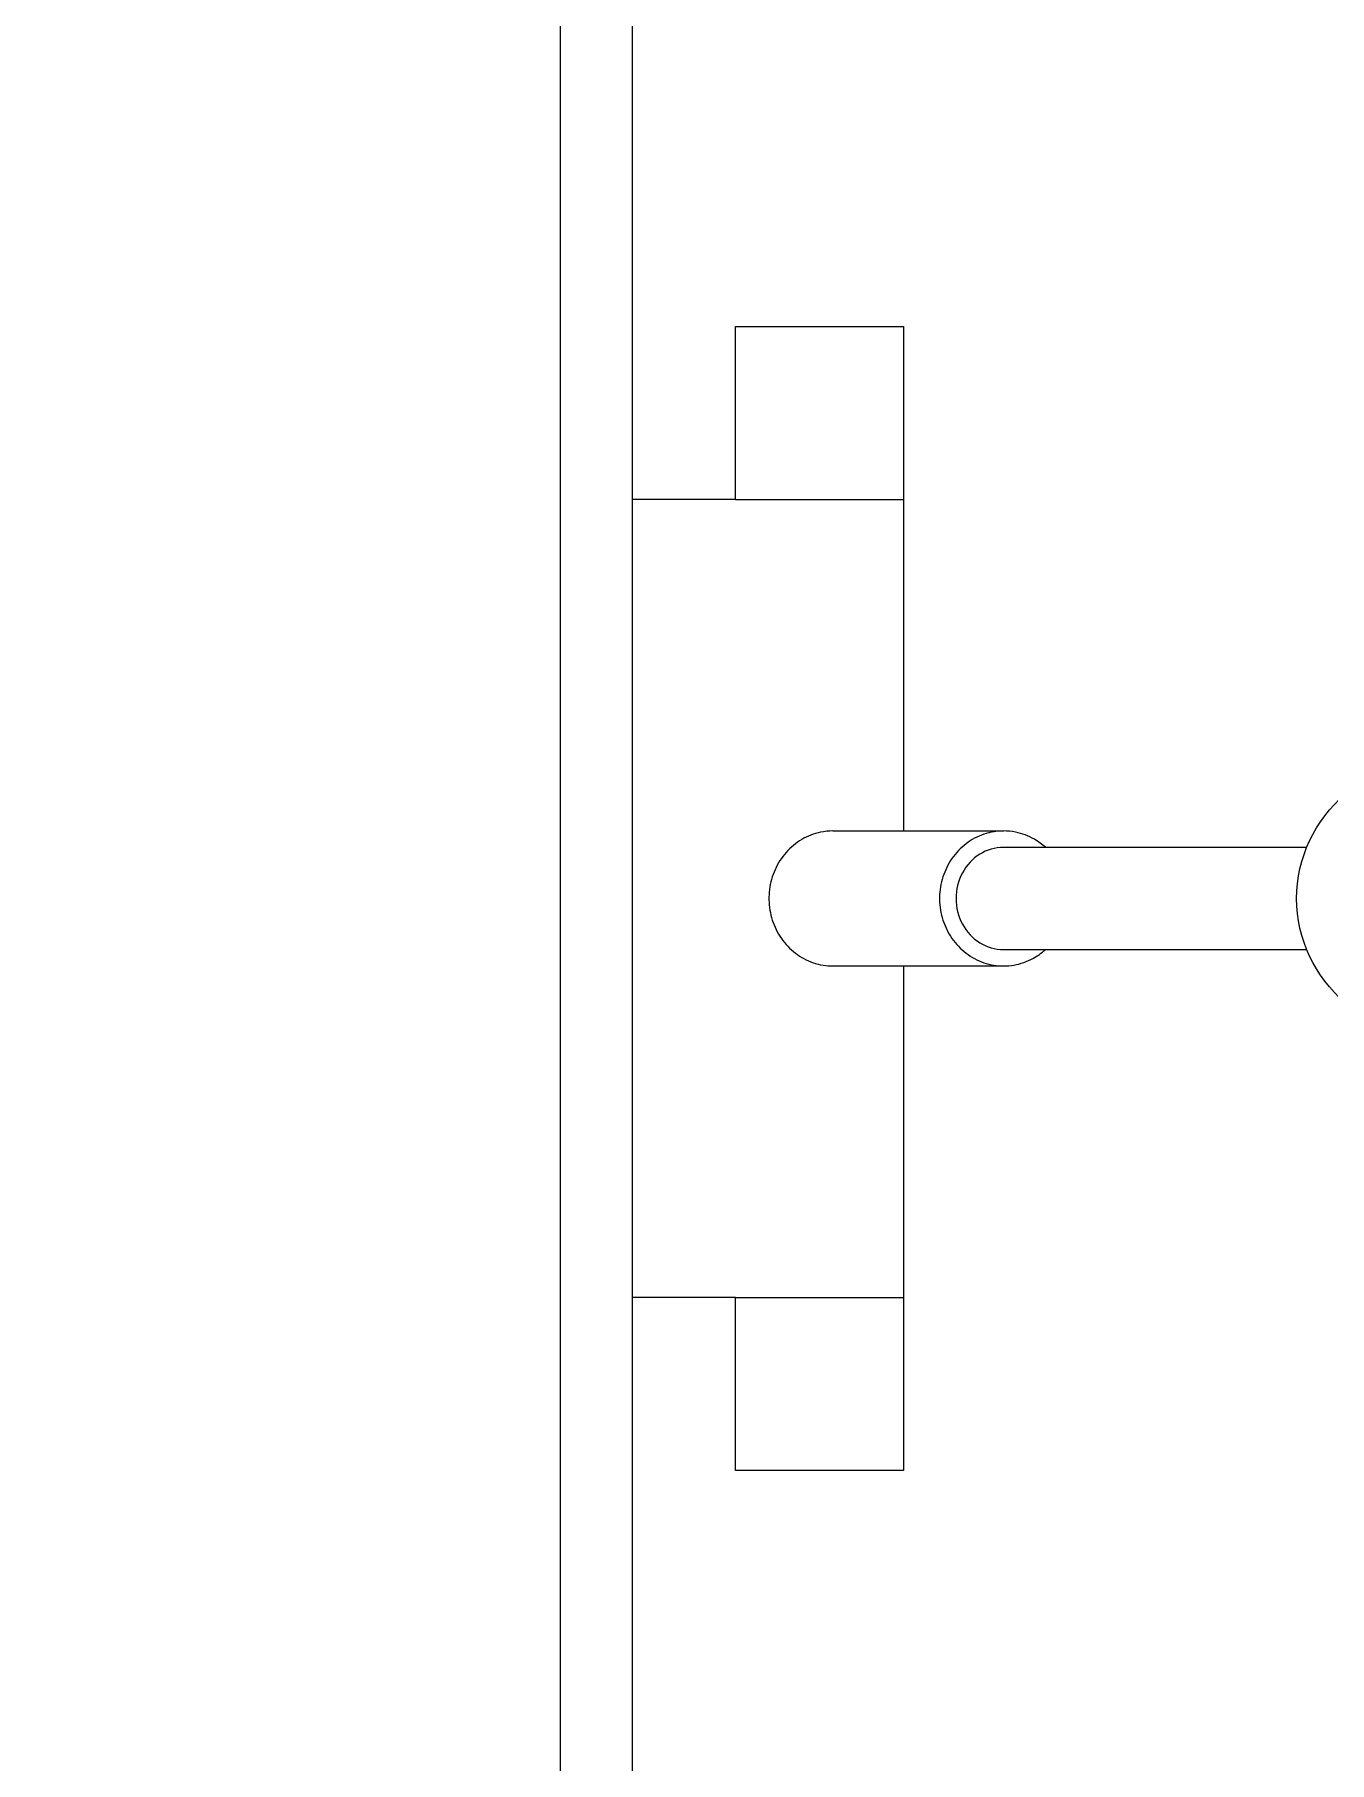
# Model space of a CAD drawing. Header units: inches. Extents: x 210804 to 214260, y -105030 to -103568.
# Drawn here: x 213206.41 to 213219.9, y -104852.54 to -104834.54 of the extents above; entities that cross this region are included whole.
import ezdxf

# ---------------------------------------------------------------- set-up
doc = ezdxf.new("R2010")
doc.units = ezdxf.units.IN
doc.header["$LTSCALE"] = 0.5
doc.header["$MEASUREMENT"] = 0
for name, color, linetype, lineweight in [('FIXTURES', 8, 'Continuous', 9), ('STONE', 1, 'Continuous', 18), ('WALL', 5, 'Continuous', 25)]:
    doc.layers.add(name, color=color, linetype=linetype, lineweight=lineweight)

# ---------------------------------------------------------------- blocks, each defined once
blk = doc.blocks.new('ETJHTEj')
at = {"layer": 'FIXTURES', "ltscale": 5}
for p, q in [((1152.57, 541.623), (1152.57, 544.783, 0)), ((1153.635, 541.623), (1153.635, 544.783, 0)), ((1152.4, 539.845), (1152.4, 541.623)), ((1153.806, 539.845), (1153.806, 541.623)), ((1147.144, 538.831), (1147.144, 540.58)), ((1147.144, 540.58), (1152.4, 540.58)), ((1148.945, 538.831), (1148.945, 540.58)), ((1153.806, 540.58), (1159.061, 540.58)), ((1157.26, 538.831), (1157.26, 540.58)), ((1159.061, 540.58), (1159.061, 538.831)), ((1148.945, 538.831), (1147.144, 538.831)), ((1148.945, 538.831), (1148.945, 537.753)), ((1157.26, 538.831), (1157.26, 537.753)), ((1159.061, 538.831), (1157.26, 538.831)), ((1148.945, 537.753), (1157.26, 537.753))]:
    blk.add_line(p, q, dxfattribs=at)
for centre, major_axis, ratio, start_param, end_param in [((1153.103, 546.401, 0), (0, -1.725), 0.8931, -1.570796, 4.712389), ((1153.103, 541.623), (-0.532, 0), 0.931561, 0, 3.141593)]:
    blk.add_ellipse(centre, major_axis=major_axis, ratio=ratio, start_param=start_param, end_param=end_param, dxfattribs=at)
for points, knots in [([(1152.57, 542.059), (1152.539, 542.024), (1152.51, 541.986), (1152.451, 541.884), (1152.426, 541.817), (1152.404, 541.707), (1152.4, 541.665), (1152.4, 541.623), (1152.4, 541.58), (1152.404, 541.536), (1152.427, 541.425), (1152.453, 541.358), (1152.525, 541.237), (1152.571, 541.181), (1152.677, 541.088), (1152.738, 541.049), (1152.868, 540.991), (1152.938, 540.971), (1153.08, 540.953), (1153.153, 540.954), (1153.294, 540.978), (1153.363, 541), (1153.491, 541.063), (1153.55, 541.104), (1153.653, 541.202), (1153.696, 541.259), (1153.763, 541.383), (1153.786, 541.451), (1153.809, 541.59), (1153.809, 541.661), (1153.785, 541.8), (1153.761, 541.867), (1153.702, 541.976), (1153.671, 542.019), (1153.635, 542.059)], [5.579817, 5.579817, 5.579817, 5.579817, 5.787289, 5.787289, 6.098164, 6.098164, 6.283185, 6.283185, 6.283185, 6.474717, 6.474717, 6.785592, 6.785592, 7.096468, 7.096468, 7.407343, 7.407343, 7.718219, 7.718219, 8.029094, 8.029094, 8.339969, 8.339969, 8.650845, 8.650845, 8.96172, 8.96172, 9.272596, 9.272596, 9.583471, 9.583471, 9.894346, 9.894346, 10.128151, 10.128151, 10.128151, 10.128151]), ([(1152.4, 539.845), (1152.4, 539.802), (1152.404, 539.758), (1152.427, 539.647), (1152.453, 539.58), (1152.525, 539.459), (1152.571, 539.404), (1152.677, 539.31), (1152.738, 539.271), (1152.868, 539.213), (1152.938, 539.193), (1153.08, 539.175), (1153.153, 539.177), (1153.294, 539.2), (1153.363, 539.222), (1153.491, 539.285), (1153.55, 539.326), (1153.653, 539.424), (1153.696, 539.481), (1153.763, 539.605), (1153.786, 539.673), (1153.803, 539.776), (1153.806, 539.811), (1153.806, 539.845)], [0, 0, 0, 0, 0.191532, 0.191532, 0.502407, 0.502407, 0.813282, 0.813282, 1.124158, 1.124158, 1.435033, 1.435033, 1.745909, 1.745909, 2.056784, 2.056784, 2.367659, 2.367659, 2.678535, 2.678535, 2.98941, 2.98941, 3.141614, 3.141614, 3.141614, 3.141614])]:
    blk.add_open_spline(points, degree=3, knots=knots, dxfattribs=at)
blk = doc.blocks.new('t')
at = {"layer": 'STONE'}
for points in [[(213200.638, -104819.541), (213200.638, -104813.541), (213179.388, -104813.541), (213179.388, -104806.041), (213254.388, -104806.041), (213254.388, -104813.541), (213212.638, -104813.541), (213212.638, -104873.541), (213243.888, -104873.541), (213243.888, -104878.041)], [(213201.388, -104818.791), (213201.388, -104812.791), (213180.138, -104812.791), (213180.138, -104806.791), (213253.638, -104806.791), (213253.638, -104812.791), (213211.888, -104812.791), (213211.888, -104874.291), (213243.138, -104874.291), (213243.138, -104878.791), (213265.638, -104878.791)]]:
    blk.add_lwpolyline(points, dxfattribs=at)
at = {"layer": 'FIXTURES', "rotation": 270}
blk.add_blockref('ETJHTEj', (212674.885, -103690.438), dxfattribs=at)

msp = doc.modelspace()

# ---------------------------------------------------------------- block references
at = {"layer": 'WALL'}
msp.add_blockref('t', (-0.001, 0), dxfattribs=at)

doc.saveas('drawing.dxf')
